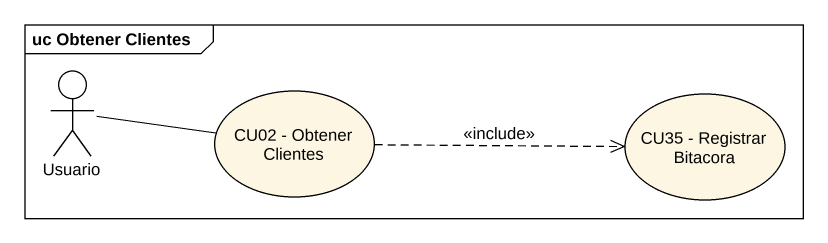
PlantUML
@startuml
mainframe uc Obtener Clientes
actor Usuario
usecase "CU02 - Obtener Clientes" as CU02_Obtener_Clientes
usecase "CU35 - Registrar Bitacora" as CU35_Registrar_Bitacora
Usuario -right- CU02_Obtener_Clientes
CU02_Obtener_Clientes .right.> CU35_Registrar_Bitacora : <<include>>
@enduml
